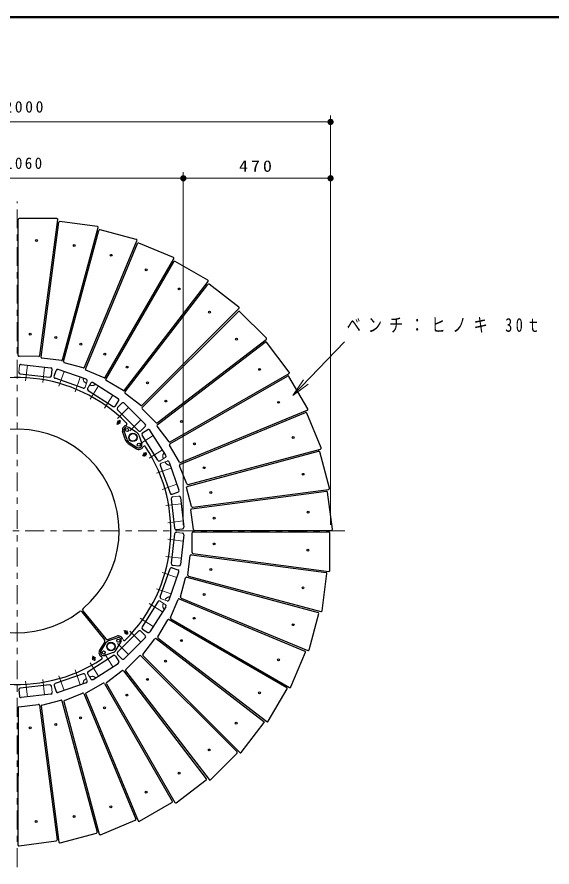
# Model space of a CAD drawing. Units: millimetres on the paper, scale 1:20. Extents: x -385 to 420, y 0 to 267.
# Drawn here: x -275.3 to -189.9, y 131.3 to 267 of the extents above; entities that cross this region are included whole.
import ezdxf

# ---------------------------------------------------------------- set-up
doc = ezdxf.new("R2010")
doc.units = ezdxf.units.MM
doc.linetypes.add('USER1', pattern=[4.5, 2.5, -2])
doc.linetypes.add('USER2', pattern=[6, 3, -1, 1, -1])
doc.layers.add('1_20', color=7, linetype='Continuous', lineweight=25)
doc.layers.add('A3図枠', color=7, linetype='Continuous', lineweight=13)
doc.styles.add('ＭＳ ゴシック', font='')
doc.styles.get('ＭＳ ゴシック').set_extended_font_data('MS Gothic')

# ---------------------------------------------------------------- blocks, each defined once
blk = doc.blocks.new('open_arrow')
at = {"color": 0, "linetype": 'Continuous', "lineweight": -2}
blk.add_lwpolyline([(7.5, 1.25), (0, 0), (7.5, -1.25)], dxfattribs=at)
blk = doc.blocks.new('filled_dot')
at = {"color": 0, "linetype": 'Continuous', "lineweight": -2, "const_width": 1.25}
blk.add_lwpolyline([(-0.625, 0, 1), (0.625, 0, 1)], format="xyb", close=True, dxfattribs=at)

msp = doc.modelspace()

# ---------------------------------------------------------------- linework, layer by layer
at = {"layer": '1_20', "lineweight": 13}
for p, q in [((-225.204, 185.915), (-225.204, 251.244)), ((-325.204, 250.244), (-225.204, 250.244)), ((-248.704, 185.915), (-248.704, 242.244)), ((-301.704, 241.244), (-248.704, 241.244)), ((-248.704, 241.244), (-225.204, 241.244)), ((-231.223, 206.527), (-222.973, 215.107))]:
    msp.add_line(p, q, dxfattribs=at)
at = {"layer": '1_20', "linetype": 'USER2', "lineweight": 13}
for p, q in [((-275.204, 131.253), (-275.204, 237.514)), ((-327.929, 184.915), (-222.239, 184.915))]:
    msp.add_line(p, q, dxfattribs=at)
at = {"layer": '1_20', "color": 40}
for p, q in [((-275.065, 212.958), (-275.054, 234.658)), ((-268.907, 234.805), (-274.904, 234.808)), ((-271.626, 212.937), (-268.758, 234.636)), ((-271.405, 212.7), (-268.562, 234.213)), ((-262.449, 233.557), (-268.394, 234.342)), ((-267.999, 212.23), (-262.324, 233.369)), ((-267.811, 211.967), (-262.184, 232.925)), ((-256.209, 231.476), (-262.001, 233.031)), ((-264.496, 211.056), (-256.11, 231.273)), ((-264.344, 210.77), (-256.029, 230.814)), ((-250.294, 228.598), (-255.833, 230.895)), ((-261.175, 209.435), (-250.222, 228.384)), ((-261.062, 209.132), (-250.202, 227.919)), ((-244.806, 224.973), (-249.997, 227.974)), ((-258.095, 207.394), (-244.762, 224.752)), ((-258.022, 207.079), (-244.803, 224.288)), ((-239.837, 220.662), (-244.593, 224.315)), ((-255.307, 204.969), (-239.823, 220.437)), ((-255.276, 204.646), (-239.924, 219.983)), ((-235.474, 215.74), (-239.712, 219.983)), ((-252.871, 201.876), (-235.649, 215.078)), ((-252.86, 202.2), (-235.489, 215.515)), ((-231.79, 210.291), (-235.438, 215.05)), ((-271.775, 212.807), (-274.915, 212.808)), ((-268.164, 212.121), (-271.276, 212.532)), ((-264.673, 210.969), (-267.705, 211.783)), ((-274.595, 211.515), (-269.875, 210.983)), ((-269.767, 209.712), (-269.655, 210.706)), ((-269.342, 209.616), (-269.012, 210.559)), ((-264.21, 209.144), (-268.693, 210.713)), ((-261.363, 209.371), (-264.263, 210.574)), ((-274.763, 210.024), (-270.043, 209.492)), ((-264.705, 207.728), (-269.189, 209.297)), ((-250.848, 198.816), (-232.05, 209.657)), ((-250.795, 199.136), (-231.835, 210.07)), ((-228.85, 204.407), (-231.845, 209.602)), ((-263.116, 208.617), (-259.094, 206.09)), ((-258.289, 207.356), (-261.007, 208.927)), ((-263.914, 207.347), (-259.892, 204.82)), ((-255.505, 204.956), (-257.994, 206.868)), ((-259.547, 204.899), (-259.015, 205.746)), ((-258.144, 205.332), (-254.785, 201.973)), ((-259.205, 204.272), (-255.846, 200.913)), ((-253.057, 202.213), (-255.276, 204.434)), ((-249.242, 195.518), (-229.19, 203.812)), ((-249.148, 195.828), (-228.922, 204.194)), ((-226.702, 198.19), (-228.994, 203.731)), ((-255.492, 200.913), (-254.785, 201.62)), ((-255.221, 200.572), (-254.374, 201.104)), ((-251.502, 197.004), (-254.029, 201.026)), ((-250.989, 199.174), (-252.899, 201.666)), ((-252.772, 196.206), (-255.299, 200.227)), ((-249.335, 195.892), (-250.903, 198.611)), ((-248.08, 192.039), (-227.117, 197.645)), ((-247.946, 192.334), (-226.802, 197.988)), ((-225.384, 191.746), (-226.933, 197.539)), ((-250.975, 195.91), (-249.407, 191.427)), ((-252.391, 195.414), (-250.822, 190.931)), ((-248.124, 192.421), (-249.324, 195.322)), ((-247.376, 188.822), (-248.187, 191.855)), ((-247.211, 188.712), (-225.51, 191.558)), ((-250.627, 190.074), (-250.095, 185.353)), ((-250.504, 190.778), (-249.56, 191.108)), ((-249.136, 190.241), (-248.605, 185.521)), ((-247.383, 188.438), (-225.867, 191.259)), ((-224.919, 185.185), (-225.699, 191.13)), ((-247.104, 185.157), (-247.512, 188.27)), ((-249.819, 185.133), (-248.825, 185.245)), ((-247.313, 181.487), (-247.311, 184.626)), ((-247.161, 184.776), (-225.461, 184.765)), ((-246.955, 185.026), (-225.068, 185.015)), ((-250.095, 184.475), (-250.627, 179.755)), ((-248.605, 184.307), (-249.137, 179.587)), ((-225.314, 178.619), (-225.311, 184.615)), ((-247.999, 177.876), (-247.587, 180.988)), ((-247.419, 181.117), (-225.906, 178.274)), ((-247.182, 181.338), (-225.484, 178.47)), ((-250.407, 179.478), (-249.413, 179.366)), ((-252.391, 174.417), (-250.822, 178.9)), ((-250.975, 173.921), (-249.406, 178.405)), ((-250.504, 179.054), (-249.56, 178.723)), ((-226.563, 172.161), (-225.777, 178.105)), ((-249.15, 174.385), (-248.336, 177.417)), ((-248.153, 177.523), (-227.195, 171.896)), ((-247.889, 177.711), (-226.75, 172.035)), ((-250.748, 171.074), (-249.545, 173.974)), ((-249.349, 174.055), (-229.305, 165.741)), ((-249.063, 174.207), (-228.846, 165.821)), ((-252.772, 173.626), (-255.299, 169.604)), ((-251.502, 172.828), (-254.029, 168.806)), ((-228.644, 165.921), (-227.089, 171.712)), ((-252.764, 168.001), (-251.193, 170.719)), ((-250.988, 170.773), (-232.2, 159.914)), ((-250.684, 170.887), (-231.735, 159.934)), ((-255.848, 168.916), (-259.207, 165.558)), ((-255.221, 169.259), (-254.374, 168.727)), ((-254.787, 167.855), (-258.146, 164.497)), ((-255.164, 165.216), (-253.251, 167.706)), ((-253.041, 167.734), (-235.832, 154.515)), ((-252.725, 167.807), (-235.368, 154.474)), ((-263.914, 162.484), (-259.892, 165.011)), ((-259.547, 164.932), (-259.015, 164.086)), ((-259.207, 165.204), (-258.5, 164.497)), ((-257.906, 162.769), (-255.685, 164.988)), ((-255.473, 164.988), (-240.137, 149.636)), ((-255.151, 165.019), (-239.682, 149.534)), ((-231.521, 160.006), (-229.224, 165.545)), ((-263.116, 161.214), (-259.094, 163.741)), ((-264.705, 162.103), (-269.188, 160.534)), ((-260.945, 160.701), (-258.453, 162.611)), ((-258.243, 162.583), (-245.041, 145.36)), ((-257.919, 162.572), (-244.604, 145.201)), ((-270.046, 160.338), (-274.766, 159.807)), ((-269.342, 160.216), (-269.011, 159.272)), ((-264.209, 160.687), (-268.693, 159.118)), ((-264.228, 159.047), (-261.508, 160.615)), ((-261.303, 160.56), (-250.463, 141.762)), ((-260.984, 160.507), (-250.05, 141.546)), ((-274.986, 159.53), (-274.874, 158.537)), ((-269.878, 158.848), (-274.598, 158.316)), ((-267.698, 157.835), (-264.797, 159.035)), ((-264.601, 158.954), (-256.307, 138.902)), ((-264.291, 158.859), (-255.926, 138.634)), ((-235.146, 154.517), (-232.146, 159.709)), ((-271.297, 157.087), (-268.264, 157.898)), ((-268.08, 157.792), (-262.475, 136.829)), ((-267.786, 157.658), (-262.132, 136.514)), ((-275.093, 156.667), (-275.104, 134.779)), ((-274.963, 156.815), (-271.85, 157.224)), ((-271.682, 157.094), (-268.86, 135.579)), ((-271.407, 156.923), (-268.561, 135.221)), ((-239.457, 149.549), (-235.804, 154.304)), ((-244.379, 145.186), (-240.137, 149.424)), ((-249.828, 141.502), (-245.069, 145.15)), ((-255.712, 138.561), (-250.518, 141.557)), ((-261.929, 136.414), (-256.388, 138.706)), ((-268.374, 135.096), (-262.581, 136.645)), ((-274.935, 134.631), (-268.989, 135.41))]:
    msp.add_line(p, q, dxfattribs=at)
at = {"layer": '1_20', "color": 40, "lineweight": 13}
for p, q in [((-274.872, 211.294), (-274.984, 210.301)), ((-264.056, 208.825), (-264.387, 207.882)), ((-263.461, 208.539), (-263.993, 207.692)), ((-258.497, 205.332), (-259.205, 204.625)), ((-251.581, 196.659), (-252.428, 196.127)), ((-251.294, 196.063), (-252.238, 195.733)), ((-249.413, 190.462), (-250.406, 190.35)), ((-248.825, 184.583), (-249.819, 184.695)), ((-251.294, 173.768), (-252.238, 174.098)), ((-251.581, 173.172), (-252.427, 173.704)), ((-254.787, 168.209), (-255.494, 168.916)), ((-264.056, 161.006), (-264.386, 161.95)), ((-263.46, 161.293), (-263.992, 162.139)), ((-269.657, 159.124), (-269.769, 160.118))]:
    msp.add_line(p, q, dxfattribs=at)
at = {"layer": '1_20', "color": 40, "linetype": 'USER2', "lineweight": 13}
for p, q in [((-273.882, 208.918), (-273.602, 211.403)), ((-271.149, 208.61), (-270.869, 211.095)), ((-268.575, 208.023), (-267.749, 210.383)), ((-265.979, 207.115), (-265.154, 209.474)), ((-263.599, 205.968), (-262.269, 208.085)), ((-261.271, 204.505), (-259.941, 206.622)), ((-259.205, 202.857), (-257.437, 204.625)), ((-257.26, 200.913), (-255.492, 202.681)), ((-255.614, 198.849), (-253.497, 200.179)), ((-254.151, 196.52), (-252.034, 197.85)), ((-253.005, 194.14), (-250.645, 194.966)), ((-252.097, 191.545), (-249.737, 192.37)), ((-251.509, 188.968), (-249.024, 189.248)), ((-251.201, 186.235), (-248.716, 186.515)), ((-251.201, 183.593), (-248.717, 183.313)), ((-251.509, 180.861), (-249.025, 180.581)), ((-252.096, 178.287), (-249.737, 177.461)), ((-253.005, 175.691), (-250.645, 174.865)), ((-254.151, 173.311), (-252.034, 171.981)), ((-255.614, 170.983), (-253.497, 169.653)), ((-257.262, 168.916), (-255.494, 167.148)), ((-259.206, 166.972), (-257.439, 165.204)), ((-261.271, 165.326), (-259.94, 163.209)), ((-263.599, 163.863), (-262.269, 161.746)), ((-268.575, 161.808), (-267.749, 159.449)), ((-265.979, 162.717), (-265.153, 160.357)), ((-273.884, 160.912), (-273.604, 158.428)), ((-271.151, 161.22), (-270.872, 158.736))]:
    msp.add_line(p, q, dxfattribs=at)
at = {"layer": '1_20', "color": 2, "linetype": 'USER2', "lineweight": 13}
for p, q in [((-259.327, 201.942), (-258.734, 202.577)), ((-258.764, 202.059), (-259.233, 202.497)), ((-255.249, 196.906), (-254.504, 197.353)), ((-255.017, 197.432), (-254.686, 196.882)), ((-258.178, 169.038), (-257.542, 168.446)), ((-258.06, 168.475), (-257.623, 168.945)), ((-262.689, 164.727), (-263.24, 164.397)), ((-263.216, 164.959), (-262.768, 164.215))]:
    msp.add_line(p, q, dxfattribs=at)
at = {"layer": '1_20', "color": 2}
for p, q in [((-259.014, 202.497), (-259.218, 202.278)), ((-258.794, 202.293), (-258.999, 202.073)), ((-257.88, 199.319), (-258.397, 200.777)), ((-257.513, 198.866), (-256.195, 198.057)), ((-254.795, 197.353), (-255.052, 197.199)), ((-254.64, 197.096), (-254.897, 196.942)), ((-264.92, 172.017), (-261.272, 167.513)), ((-264.726, 172.175), (-261.078, 167.67)), ((-257.827, 168.506), (-258.046, 168.711)), ((-257.622, 168.725), (-257.842, 168.93)), ((-261.254, 167.225), (-262.062, 165.906)), ((-260.8, 167.592), (-259.342, 168.109)), ((-263.025, 164.351), (-263.18, 164.608)), ((-262.768, 164.505), (-262.922, 164.762))]:
    msp.add_line(p, q, dxfattribs=at)
at = {"layer": '1_20'}
for p, q in [((-256.224, 200.714), (-257.429, 201.454)), ((-257.689, 199.528), (-258.162, 200.86)), ((-255.804, 200.196), (-255.331, 198.863)), ((-257.27, 199.009), (-256.064, 198.27)), ((-261.11, 166.981), (-261.849, 165.776)), ((-260.592, 167.401), (-259.259, 167.873)), ((-259.405, 165.935), (-258.666, 167.141)), ((-259.923, 165.516), (-261.256, 165.043))]:
    msp.add_line(p, q, dxfattribs=at)
at = {"layer": '1_20', "color": 40}
for centre in [(-272.139, 231.314), (-266.109, 230.517), (-260.235, 228.94), (-254.616, 226.61), (-249.35, 223.566), (-244.527, 219.86), (-273.128, 216.347), (-269.043, 215.807), (-265.063, 214.739), (-240.228, 215.557), (-261.257, 213.16), (-257.69, 211.098), (-236.527, 210.73), (-254.422, 208.588), (-251.51, 205.673), (-233.489, 205.461), (-249.004, 202.403), (-231.164, 199.84), (-246.945, 198.833), (-245.37, 195.026), (-229.593, 193.964), (-244.306, 191.045), (-228.802, 187.933), (-243.77, 186.96), (-243.772, 182.839), (-228.805, 181.851), (-244.312, 178.754), (-229.602, 175.821), (-245.381, 174.775), (-246.959, 170.969), (-231.179, 169.946), (-249.021, 167.402), (-251.531, 164.134), (-233.51, 164.328), (-254.446, 161.222), (-257.717, 158.715), (-236.554, 159.062), (-261.286, 156.657), (-265.094, 155.082), (-273.16, 153.482), (-269.074, 154.018), (-240.259, 154.238), (-244.562, 149.939), (-249.389, 146.239), (-254.659, 143.2), (-260.279, 140.876), (-272.186, 138.514), (-266.155, 139.304)]:
    msp.add_circle(centre, 0.15, dxfattribs=at)
at = {"layer": '1_20'}
for centre, radius in [((-257.691, 201.028), 0.25), ((-256.747, 199.862), 0.68), ((-256.747, 199.862), 0.605), ((-255.803, 198.696), 0.25), ((-260.257, 166.458), 0.68), ((-260.257, 166.458), 0.605), ((-259.092, 167.402), 0.25), ((-261.423, 165.514), 0.25)]:
    msp.add_circle(centre, radius, dxfattribs=at)
at = {"layer": '1_20', "color": 40}
for centre, radius, start, end in [((-274.904, 234.658), 0.15, 89.97092, 179.97092), ((-268.907, 234.655), 0.15, 352.47093, 89.97093), ((-268.413, 234.194), 0.15, 82.47092, 172.47092), ((-262.469, 233.408), 0.15, 344.97093, 82.47093), ((-262.039, 232.886), 0.15, 74.97092, 164.97092), ((-256.248, 231.331), 0.15, 337.47093, 74.97093), ((-255.891, 230.757), 0.15, 67.47092, 157.47092), ((-250.352, 228.459), 0.15, 329.97093, 67.47093), ((-250.072, 227.844), 0.15, 59.97093, 149.97092), ((-244.881, 224.843), 0.15, 322.47093, 59.97093), ((-244.684, 224.196), 0.15, 52.47093, 142.47092), ((-239.818, 219.877), 0.15, 44.97093, 134.97092), ((-239.929, 220.544), 0.15, 314.97093, 52.47093), ((-235.557, 214.959), 0.15, 37.47093, 127.47092), ((-235.58, 215.634), 0.15, 307.47093, 44.97093), ((-274.915, 212.958), 0.15, 179.97092, 269.97093), ((-271.775, 212.957), 0.15, 269.97093, 352.47093), ((-271.257, 212.681), 0.15, 172.47092, 262.47093), ((-268.144, 212.269), 0.15, 262.47093, 344.97093), ((-267.666, 211.928), 0.15, 164.97092, 254.97092), ((-274.623, 211.266), 0.25, 83.568, 173.568), ((-269.903, 210.734), 0.25, 353.568, 83.568), ((-269.903, 210.734), 0.25, 353.568, 83.568), ((-268.776, 210.477), 0.25, 70.7145, 160.7145), ((-268.776, 210.477), 0.25, 70.7145, 160.7145), ((-264.634, 211.114), 0.15, 254.97092, 337.47093), ((-264.205, 210.713), 0.15, 157.47092, 247.47092), ((-274.735, 210.273), 0.25, 173.568, 263.568), ((-270.015, 209.74), 0.25, 263.568, 353.568), ((-269.106, 209.533), 0.25, 160.7145, 250.7145), ((-264.292, 208.908), 0.25, 340.7145, 70.7145), ((-261.305, 209.51), 0.15, 247.47092, 329.97093), ((-260.932, 209.057), 0.15, 149.97092, 239.97092), ((-231.975, 209.527), 0.15, 29.97093, 119.97092), ((-231.909, 210.2), 0.15, 299.97093, 37.47093), ((-264.623, 207.964), 0.25, 250.7145, 340.7145), ((-263.249, 208.406), 0.25, 57.8575, 147.8575), ((-263.781, 207.559), 0.25, 147.8575, 237.8575), ((-258.214, 207.485), 0.15, 239.97092, 322.47093), ((-257.903, 206.987), 0.15, 142.47092, 232.47092), ((-259.227, 205.879), 0.25, 327.8575, 57.8575), ((-259.227, 205.879), 0.25, 327.8575, 57.8575), ((-258.321, 205.156), 0.25, 44.997, 134.997), ((-259.759, 205.032), 0.25, 237.8575, 327.8575), ((-259.028, 204.448), 0.25, 134.997, 224.997), ((-255.413, 205.075), 0.15, 232.47092, 314.97093), ((-255.17, 204.54), 0.15, 134.97092, 224.97092), ((-229.133, 203.674), 0.15, 22.47093, 112.47092), ((-228.98, 204.332), 0.15, 292.47093, 29.97093), ((-255.669, 201.09), 0.25, 224.997, 314.997), ((-254.962, 201.797), 0.25, 314.997, 44.997), ((-254.962, 201.797), 0.25, 314.997, 44.997), ((-254.241, 200.893), 0.25, 32.1435, 122.1435), ((-254.241, 200.893), 0.25, 32.1435, 122.1435), ((-252.951, 202.319), 0.15, 224.97092, 307.47093), ((-252.78, 201.757), 0.15, 127.47092, 217.47092), ((-255.088, 200.36), 0.25, 122.1435, 212.1435), ((-250.87, 199.266), 0.15, 217.47092, 299.97093), ((-250.773, 198.686), 0.15, 119.97092, 209.97092), ((-251.714, 196.871), 0.25, 302.1435, 32.1435), ((-227.078, 197.5), 0.15, 14.97092, 104.97092), ((-226.841, 198.133), 0.15, 284.97093, 22.47093), ((-252.561, 196.339), 0.25, 212.1435, 302.1435), ((-252.155, 195.497), 0.25, 109.2865, 199.2865), ((-251.211, 195.827), 0.25, 19.2865, 109.2865), ((-249.205, 195.967), 0.15, 209.97092, 292.47093), ((-249.185, 195.38), 0.15, 112.47092, 202.47092), ((-249.643, 191.344), 0.25, 289.2865, 19.2865), ((-249.643, 191.344), 0.25, 289.2865, 19.2865), ((-248.042, 191.894), 0.15, 104.97092, 194.97092), ((-247.985, 192.479), 0.15, 202.47092, 284.97093), ((-225.529, 191.707), 0.15, 277.47093, 14.97093), ((-250.586, 191.014), 0.25, 199.2865, 289.2865), ((-250.378, 190.102), 0.25, 96.426, 186.426), ((-249.385, 190.213), 0.25, 6.426, 96.426), ((-225.847, 191.111), 0.15, 7.47092, 97.47092), ((-247.231, 188.861), 0.15, 194.97092, 277.47093), ((-247.363, 188.289), 0.15, 97.47092, 187.47092), ((-249.847, 185.381), 0.25, 186.426, 276.426), ((-249.847, 184.447), 0.25, 83.568, 173.568), ((-248.853, 185.493), 0.25, 276.426, 6.426), ((-248.853, 185.493), 0.25, 276.426, 6.426), ((-247.161, 184.626), 0.15, 89.97092, 179.97092), ((-246.955, 185.176), 0.15, 187.47092, 269.97093), ((-225.461, 184.615), 0.15, 359.97093, 89.97093), ((-225.068, 185.165), 0.15, 269.97093, 7.47093), ((-248.853, 184.335), 0.25, 353.568, 83.568), ((-247.439, 180.968), 0.15, 82.47092, 172.47092), ((-247.163, 181.487), 0.15, 179.97092, 262.47093), ((-250.379, 179.727), 0.25, 173.568, 263.568), ((-249.385, 179.615), 0.25, 263.568, 353.568), ((-249.385, 179.615), 0.25, 263.568, 353.568), ((-250.586, 178.818), 0.25, 70.7145, 160.7145), ((-249.642, 178.487), 0.25, 340.7145, 70.7145), ((-249.642, 178.487), 0.25, 340.7145, 70.7145), ((-247.85, 177.856), 0.15, 172.47092, 254.97092), ((-225.926, 178.125), 0.15, 352.47093, 82.47093), ((-225.464, 178.619), 0.15, 262.47093, 359.97093), ((-248.191, 177.378), 0.15, 74.97092, 164.97092), ((-252.155, 174.334), 0.25, 160.7145, 250.7145), ((-251.211, 174.004), 0.25, 250.7145, 340.7145), ((-249.406, 173.917), 0.15, 67.47092, 157.47092), ((-249.006, 174.346), 0.15, 164.97092, 247.47092), ((-252.56, 173.493), 0.25, 57.8575, 147.8575), ((-251.714, 172.961), 0.25, 327.8575, 57.8575), ((-250.609, 171.017), 0.15, 157.47092, 239.97092), ((-227.234, 171.751), 0.15, 344.97093, 74.97093), ((-226.711, 172.18), 0.15, 254.97092, 352.47093), ((-251.063, 170.644), 0.15, 59.97093, 149.97092), ((-255.671, 168.739), 0.25, 44.997, 134.997), ((-255.088, 169.471), 0.25, 147.8575, 237.8575), ((-254.241, 168.939), 0.25, 237.8575, 327.8575), ((-254.241, 168.939), 0.25, 237.8575, 327.8575), ((-254.964, 168.032), 0.25, 314.997, 44.997), ((-253.132, 167.615), 0.15, 52.47093, 142.47092), ((-252.634, 167.925), 0.15, 149.97092, 232.47092), ((-229.362, 165.602), 0.15, 337.47093, 67.47093), ((-228.789, 165.96), 0.15, 247.47092, 344.97093), ((-259.759, 164.799), 0.25, 32.1435, 122.1435), ((-259.03, 165.381), 0.25, 134.997, 224.997), ((-258.323, 164.674), 0.25, 224.997, 314.997), ((-258.323, 164.674), 0.25, 224.997, 314.997), ((-255.579, 164.882), 0.15, 44.97093, 134.97092), ((-255.045, 165.125), 0.15, 142.47092, 224.97092), ((-259.227, 163.953), 0.25, 302.1435, 32.1435), ((-259.227, 163.953), 0.25, 302.1435, 32.1435), ((-264.622, 161.867), 0.25, 19.2865, 109.2865), ((-263.781, 162.272), 0.25, 122.1435, 212.1435), ((-258.362, 162.492), 0.15, 37.47093, 127.47092), ((-257.8, 162.663), 0.15, 134.97092, 217.47092), ((-270.018, 160.09), 0.25, 6.426, 96.426), ((-269.106, 160.298), 0.25, 109.2865, 199.2865), ((-264.292, 160.923), 0.25, 289.2865, 19.2865), ((-263.249, 161.426), 0.25, 212.1435, 302.1435), ((-261.433, 160.485), 0.15, 29.97093, 119.97092), ((-260.854, 160.582), 0.15, 127.47092, 209.97092), ((-274.738, 159.558), 0.25, 96.426, 186.426), ((-269.906, 159.096), 0.25, 276.426, 6.426), ((-268.775, 159.354), 0.25, 199.2865, 289.2865), ((-268.775, 159.354), 0.25, 199.2865, 289.2865), ((-264.74, 158.897), 0.15, 22.47093, 112.47092), ((-264.153, 158.917), 0.15, 119.97092, 202.47092), ((-232.275, 159.784), 0.15, 329.97093, 59.97093), ((-231.66, 160.064), 0.15, 239.97092, 337.47093), ((-274.626, 158.565), 0.25, 186.426, 276.426), ((-274.626, 158.565), 0.25, 186.426, 276.426), ((-268.225, 157.753), 0.15, 14.97092, 104.97092), ((-267.641, 157.697), 0.15, 112.47092, 194.97092), ((-274.943, 156.667), 0.15, 97.47092, 179.97092), ((-271.83, 157.075), 0.15, 7.47093, 97.47092), ((-271.258, 156.942), 0.15, 104.97092, 187.47092), ((-235.923, 154.396), 0.15, 322.47093, 52.47093), ((-235.276, 154.593), 0.15, 232.47092, 329.97093), ((-240.243, 149.53), 0.15, 314.97093, 44.97093), ((-239.576, 149.64), 0.15, 224.97092, 322.47093), ((-245.161, 145.269), 0.15, 307.47093, 37.47093), ((-244.485, 145.292), 0.15, 217.47092, 314.97093), ((-250.592, 141.687), 0.15, 299.97093, 29.97093), ((-249.92, 141.621), 0.15, 209.97092, 307.47093), ((-256.445, 138.844), 0.15, 292.47093, 22.47093), ((-255.787, 138.691), 0.15, 202.47092, 299.97093), ((-262.619, 136.79), 0.15, 284.97093, 14.97093), ((-261.987, 136.552), 0.15, 194.97092, 292.47093), ((-274.954, 134.779), 0.15, 179.97092, 277.47093), ((-269.009, 135.559), 0.15, 277.47093, 7.47092), ((-268.412, 135.241), 0.15, 187.47092, 284.97093)]:
    msp.add_arc(centre, radius, start, end, dxfattribs=at)
at = {"layer": '1_20', "color": 2}
for centre, radius, start, end in [((-275.204, 184.915), 24.5, 44.74072, 123.25929), ((-259.109, 202.175), 0.15, 137, 317), ((-258.904, 202.395), 0.15, 317, 137), ((-275.204, 184.915), 16.25, 310.30229, 127.69771), ((-257.691, 201.028), 0.75, 106.76663, 199.52878), ((-257.979, 201.985), 0.25, 286.76663, 44.74072), ((-275.204, 184.915), 24.5, 314.74072, 33.25928), ((-256.747, 199.862), 1.25, 199.52878, 238.47122), ((-255.803, 198.696), 0.75, 238.47122, 331.23337), ((-254.926, 198.215), 0.25, 33.25928, 151.23337), ((-275.204, 184.915), 16.25, 130.30229, 307.69771), ((-254.975, 197.07), 0.15, 121, 301), ((-254.718, 197.225), 0.15, 301, 121), ((-264.531, 172.332), 0.25, 130.30229, 219), ((-265.114, 171.86), 0.25, 39, 127.69771), ((-257.944, 168.82), 0.15, 47, 227), ((-257.724, 168.616), 0.15, 227, 47), ((-275.204, 184.915), 24.5, 224.74071, 303.25928), ((-261.467, 167.356), 0.25, 328.47122, 39), ((-260.884, 167.828), 0.25, 219, 289.52878), ((-259.092, 167.402), 0.75, 16.76663, 109.52878), ((-258.134, 167.691), 0.25, 196.76663, 314.74072), ((-261.423, 165.514), 0.75, 148.47122, 241.23337), ((-263.051, 164.685), 0.15, 30.994, 210.994), ((-262.897, 164.428), 0.15, 210.994, 30.994), ((-261.904, 164.638), 0.25, 303.25928, 61.23337)]:
    msp.add_arc(centre, radius, start, end, dxfattribs=at)
at = {"layer": '1_20', "color": 40, "linetype": 'USER1', "lineweight": 13}
for centre, start, end in [((-263.924, 209.203), 172.25146, 250.7145), ((-263.248, 208.877), 237.8575, 316.32054), ((-251.242, 196.872), 133.68046, 212.1435), ((-250.916, 196.195), 199.2865, 277.74954), ((-250.916, 173.636), 82.25146, 160.7145), ((-251.242, 172.96), 147.8575, 226.32054), ((-263.248, 160.954), 43.68046, 122.1435), ((-263.924, 160.628), 109.2865, 187.74954)]:
    msp.add_arc(centre, 0.75, start, end, dxfattribs=at)
at = {"layer": '1_20'}
for centre, radius, start, end in [((-257.691, 201.028), 0.5, 58.47122, 199.52878), ((-256.747, 199.862), 1, 19.52878, 58.47122), ((-256.747, 199.862), 1, 199.52878, 238.47122), ((-255.803, 198.696), 0.5, 238.47122, 19.52878), ((-260.257, 166.458), 1, 109.52878, 148.47122), ((-259.092, 167.402), 0.5, 328.47122, 109.52878), ((-261.423, 165.514), 0.5, 148.47122, 289.52878), ((-260.257, 166.458), 1, 289.52878, 328.47122)]:
    msp.add_arc(centre, radius, start, end, dxfattribs=at)
at = {"layer": 'A3図枠', "lineweight": 50}
msp.add_line((0, 267), (-385, 267), dxfattribs=at)

# ---------------------------------------------------------------- block references
at = {"layer": '1_20', "lineweight": 13, "xscale": 0.4, "yscale": 0.4}
for name, p, rotation in [('filled_dot', (-225.204, 250.244), 180), ('filled_dot', (-248.704, 241.244), 180), ('filled_dot', (-225.204, 241.244), 180), ('open_arrow', (-231.223, 206.527), 46.1)]:
    msp.add_blockref(name, p, dxfattribs=dict(at, rotation=rotation))
msp.add_blockref('filled_dot', (-248.704, 241.244), dxfattribs=at)

# ---------------------------------------------------------------- texts
at = {"layer": '1_20', "style": 'ＭＳ ゴシック'}
for s, insert, char_height, attachment_point in [('\\T1.33;φ2000', (-275.204, 251.244), 1.833, 8), ('\\T1.33;\\W0.95;φ1060', (-275.204, 242.244), 1.833, 8), ('\\T1.33;\\W1.15;470', (-236.954, 242.244), 1.833, 8), ('\\T1.5;\\W0.75;ベンチ：ヒノキ\\~30ｔ', (-222.627, 217.757), 2.199, 4)]:
    msp.add_mtext(s, dxfattribs=dict(at, insert=insert, char_height=char_height, attachment_point=attachment_point))

doc.saveas('drawing.dxf')
